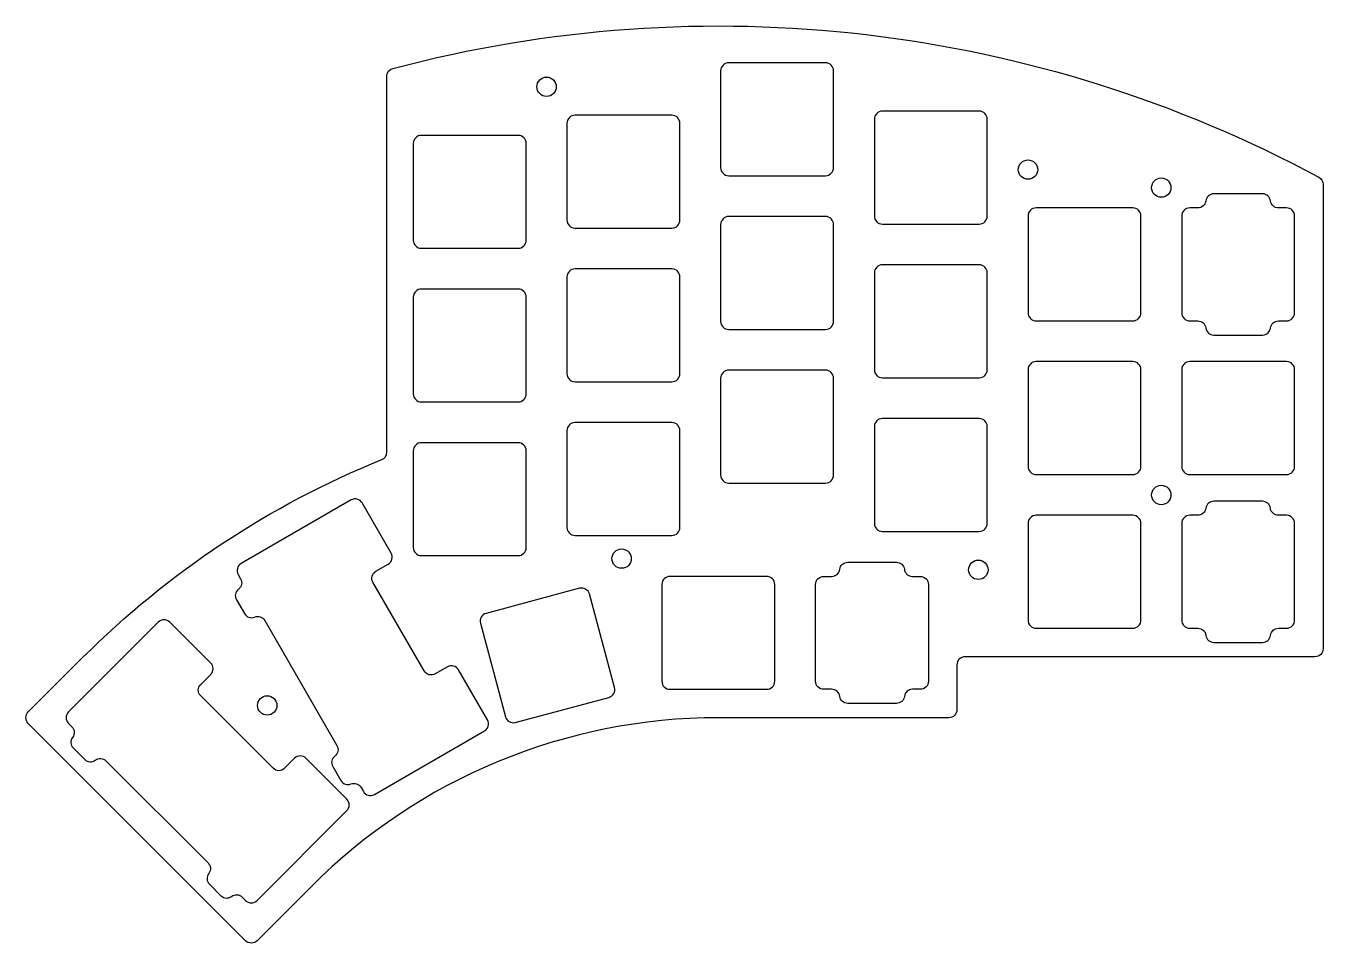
# Model space of a CAD drawing. Header units: millimetres. Extents: x -131 to 30, y -46 to 68.
import ezdxf

# ---------------------------------------------------------------- set-up
doc = ezdxf.new("R2010")
doc.units = ezdxf.units.MM
doc.layers.get('0').update_dxf_attribs({"linetype": 'CONTINUOUS'})

msp = doc.modelspace()

# ---------------------------------------------------------------- linework, layer by layer
for points in [[(28.57, -10.53), (-14.81, -10.53, 0.414214), (-15.81, -11.53), (-15.81, -17.09, -0.414214), (-16.81, -18.09), (-45.39, -18.09, 0.198912), (-95.84, -38.99), (-102.57, -45.73, -0.414214), (-103.99, -45.73), (-130.93, -18.79, -0.414214), (-130.93, -17.37), (-124.19, -10.64, -0.10078), (-87.1, 13.9, 0.305823), (-86.48, 14.83), (-86.48, 61.43, -0.340035), (-85.73, 62.39, -0.190584), (29.05, 48.91, -0.276008), (29.58, 48.03), (29.58, -9.53, -0.414214)], [(-31.1, 50.1), (-31.1, 62.1, 0.414214), (-32.1, 63.1), (-44.1, 63.1, 0.414214), (-45.1, 62.1), (-45.1, 50.1, 0.414214), (-44.1, 49.1), (-32.1, 49.1, 0.414214)], [(-63.15, 42.6), (-51.15, 42.6, 0.414214), (-50.15, 43.6), (-50.15, 55.6, 0.414214), (-51.15, 56.6), (-63.15, 56.6, 0.414214), (-64.15, 55.6), (-64.15, 43.6, 0.414214)], [(-25.05, 43.1), (-13.05, 43.1, 0.414214), (-12.05, 44.1), (-12.05, 56.1, 0.414214), (-13.05, 57.1), (-25.05, 57.1, 0.414214), (-26.05, 56.1), (-26.05, 44.1, 0.414214)], [(-83.2, 53.1), (-83.2, 41.1, 0.414214), (-82.2, 40.1), (-70.2, 40.1, 0.414214), (-69.2, 41.1), (-69.2, 53.1, 0.414214), (-70.2, 54.1), (-82.2, 54.1, 0.414214)], [(14.05, 31.1, -0.377964), (15.04, 30.22, 0.377964), (16.03, 29.35), (22.07, 29.35, 0.377964), (23.06, 30.22, -0.377964), (24.05, 31.1), (25.05, 31.1, 0.414214), (26.05, 32.1), (26.05, 44.1, 0.414214), (25.05, 45.1), (24.05, 45.1, -0.377964), (23.06, 45.97, 0.377964), (22.07, 46.85), (16.03, 46.85, 0.377964), (15.04, 45.97, -0.377964), (14.05, 45.1), (13.05, 45.1, 0.414214), (12.05, 44.1), (12.05, 32.1, 0.414214), (13.05, 31.1)], [(6, 45.1), (-6, 45.1, 0.414214), (-7, 44.1), (-7, 32.1, 0.414214), (-6, 31.1), (6, 31.1, 0.414214), (7, 32.1), (7, 44.1, 0.414214)], [(-31.1, 31.05), (-31.1, 43.05, 0.414214), (-32.1, 44.05), (-44.1, 44.05, 0.414214), (-45.1, 43.05), (-45.1, 31.05, 0.414214), (-44.1, 30.05), (-32.1, 30.05, 0.414214)], [(-63.15, 23.55), (-51.15, 23.55, 0.414214), (-50.15, 24.55), (-50.15, 36.55, 0.414214), (-51.15, 37.55), (-63.15, 37.55, 0.414214), (-64.15, 36.55), (-64.15, 24.55, 0.414214)], [(-25.05, 24.05), (-13.05, 24.05, 0.414214), (-12.05, 25.05), (-12.05, 37.05, 0.414214), (-13.05, 38.05), (-25.05, 38.05, 0.414214), (-26.05, 37.05), (-26.05, 25.05, 0.414214)], [(-83.2, 34.05), (-83.2, 22.05, 0.414214), (-82.2, 21.05), (-70.2, 21.05, 0.414214), (-69.2, 22.05), (-69.2, 34.05, 0.414214), (-70.2, 35.05), (-82.2, 35.05, 0.414214)], [(6, 26.05), (-6, 26.05, 0.414214), (-7, 25.05), (-7, 13.05, 0.414214), (-6, 12.05), (6, 12.05, 0.414214), (7, 13.05), (7, 25.05, 0.414214)], [(12.05, 25.05), (12.05, 13.05, 0.414214), (13.05, 12.05), (25.05, 12.05, 0.414214), (26.05, 13.05), (26.05, 25.05, 0.414214), (25.05, 26.05), (13.05, 26.05, 0.414214)], [(-45.1, 24), (-45.1, 12, 0.414214), (-44.1, 11), (-32.1, 11, 0.414214), (-31.1, 12), (-31.1, 24, 0.414214), (-32.1, 25), (-44.1, 25, 0.414214)], [(-64.15, 17.5), (-64.15, 5.5, 0.414214), (-63.15, 4.5), (-51.15, 4.5, 0.414214), (-50.15, 5.5), (-50.15, 17.5, 0.414214), (-51.15, 18.5), (-63.15, 18.5, 0.414214)], [(-26.05, 18), (-26.05, 6, 0.414214), (-25.05, 5), (-13.05, 5, 0.414214), (-12.05, 6), (-12.05, 18, 0.414214), (-13.05, 19), (-25.05, 19, 0.414214)], [(-83.2, 15), (-83.2, 3, 0.414214), (-82.2, 2), (-70.2, 2, 0.414214), (-69.2, 3), (-69.2, 15, 0.414214), (-70.2, 16), (-82.2, 16, 0.414214)], [(-92.67, -21.54, -0.377964), (-92.93, -22.84, 0.377964), (-93.19, -24.14), (-92.19, -25.88, 0.377964), (-90.93, -26.3, -0.377964), (-89.68, -26.73), (-89.39, -27.24, 0.414214), (-88.02, -27.6), (-74.38, -19.73, 0.414214), (-74.01, -18.36), (-77.6, -12.15, 0.414214), (-78.97, -11.78), (-80.48, -12.66, -0.414214), (-81.85, -12.29), (-88.2, -1.29, -0.414214), (-87.83, 0.08), (-86.32, 0.95, 0.414214), (-85.95, 2.32), (-89.54, 8.53, 0.414214), (-90.9, 8.9), (-104.54, 1.02, 0.414214), (-104.91, -0.35), (-104.61, -0.87, -0.377964), (-104.87, -2.16, 0.377964), (-105.13, -3.46), (-104.13, -5.19, 0.377964), (-102.88, -5.61, -0.377964), (-101.62, -6.04)], [(14.07, -7, -0.377964), (15.06, -7.88, 0.377964), (16.05, -8.75), (22.07, -8.75, 0.377964), (23.06, -7.88, -0.377964), (24.05, -7), (25.05, -7, 0.414214), (26.05, -6), (26.05, 6, 0.414214), (25.05, 7), (24.03, 7, -0.377964), (23.04, 7.87, 0.377964), (22.05, 8.75), (16.03, 8.75, 0.377964), (15.04, 7.87, -0.377964), (14.05, 7), (13.05, 7, 0.414214), (12.05, 6), (12.05, -6, 0.414214), (13.05, -7)], [(-7, 6), (-7, -6, 0.414214), (-6, -7), (6, -7, 0.414214), (7, -6), (7, 6, 0.414214), (6, 7), (-6, 7, 0.414214)], [(-22.33, -15.44, -0.377964), (-23.32, -16.32), (-29.35, -16.32, -0.377964), (-30.34, -15.44, 0.377964), (-31.34, -14.57), (-32.34, -14.57, -0.414214), (-33.34, -13.57), (-33.34, -1.57, -0.414214), (-32.34, -0.57), (-31.34, -0.57, 0.377964), (-30.34, 0.31, -0.377964), (-29.35, 1.18), (-23.32, 1.18, -0.377964), (-22.33, 0.31, 0.377964), (-21.34, -0.57), (-20.34, -0.57, -0.414214), (-19.34, -1.57), (-19.34, -13.57, -0.414214), (-20.34, -14.57), (-21.34, -14.57, 0.377964)], [(-52.39, -1.57), (-52.39, -13.57, 0.414214), (-51.39, -14.57), (-39.39, -14.57, 0.414214), (-38.39, -13.57), (-38.39, -1.57, 0.414214), (-39.39, -0.57), (-51.39, -0.57, 0.414214)], [(-58.26, -14.34), (-61.37, -2.75, 0.414214), (-62.59, -2.05), (-74.18, -5.15, 0.414214), (-74.89, -6.38), (-71.79, -17.97, 0.414214), (-70.56, -18.67), (-58.97, -15.57, 0.414214)], [(-109.56, -15.38, -0.414214), (-109.56, -13.96), (-108.32, -12.72, 0.414214), (-108.32, -11.31), (-113.39, -6.24, 0.414214), (-114.81, -6.24), (-125.94, -17.37, 0.414214), (-125.94, -18.79), (-125.53, -19.2, -0.377964), (-125.44, -20.52, 0.377964), (-125.36, -21.84), (-123.94, -23.27, 0.377964), (-122.62, -23.35, -0.377964), (-121.3, -23.43), (-108.65, -36.08, -0.377964), (-108.56, -37.4, 0.377964), (-108.48, -38.73), (-107.05, -40.15, 0.377964), (-105.73, -40.23, -0.377964), (-104.41, -40.32), (-103.99, -40.74, 0.414214), (-102.57, -40.74), (-91.44, -29.61, 0.414214), (-91.44, -28.19), (-96.51, -23.12, 0.414214), (-97.92, -23.12), (-99.16, -24.36, -0.414214), (-100.58, -24.36)]]:
    msp.add_lwpolyline(points, format="xyb", close=True)
for centre in [(-66.68, 60.12), (-7, 49.85), (9.52, 47.62), (9.52, 9.52), (-57.38, 1.63), (-13.16, 0.25), (-101.31, -16.57)]:
    msp.add_circle(centre, 1.2)

doc.saveas('drawing.dxf')
